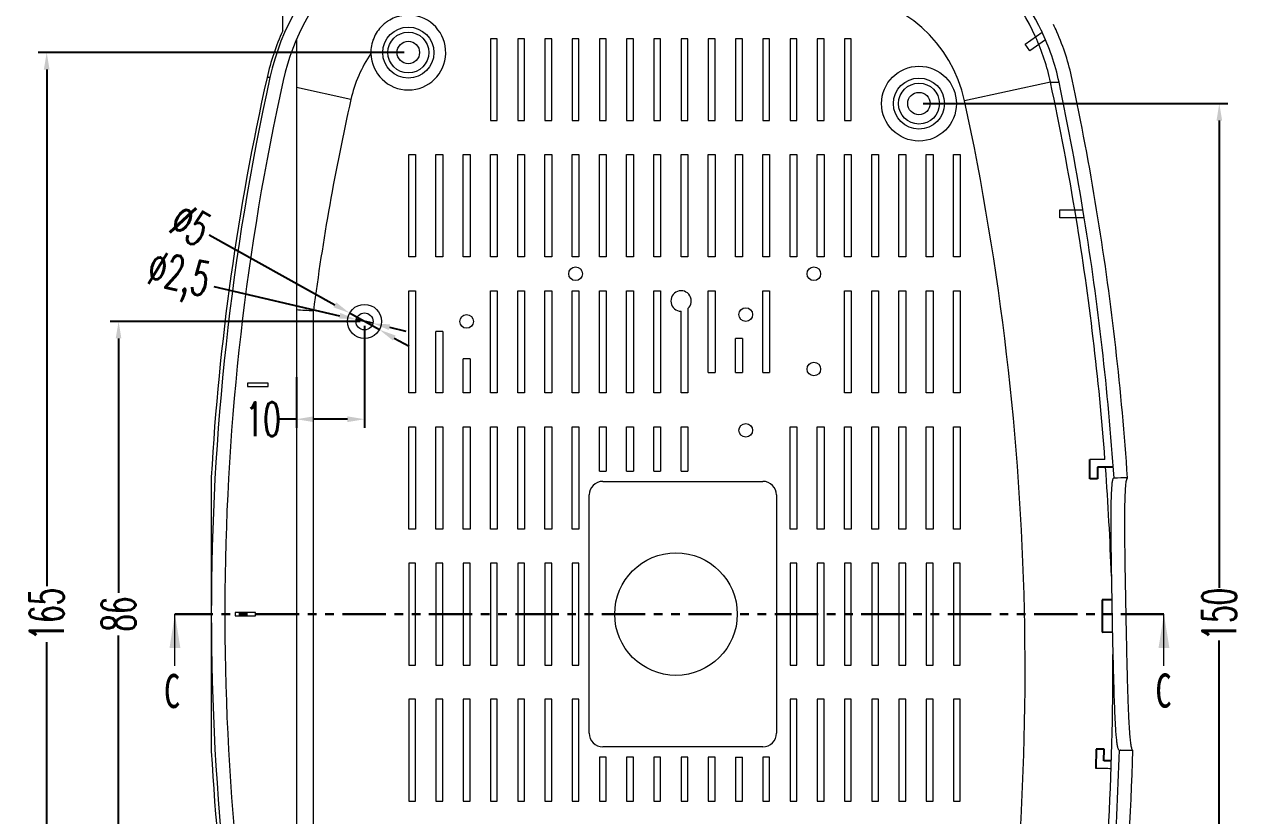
# Model space of a CAD drawing. Header units: inches. Extents: x 2104 to 4248, y 410 to 955.
# Drawn here: x 3646 to 3824.8, y 729.5 to 845.8 of the extents above; entities that cross this region are included whole.
import ezdxf

# ---------------------------------------------------------------- set-up
doc = ezdxf.new("R2010")
doc.units = ezdxf.units.IN
doc.linetypes.add('PHANTOM', pattern=[12.7, 6.35, -1.27, 1.27, -1.27, 1.27, -1.27])
doc.styles.add('SLDTEXTSTYLE2', font='TXT', dxfattribs={"width": 0.6, "bigfont": 'bigfont'})
doc.styles.add('SLDTEXTSTYLE6', font='TXT', dxfattribs={"width": 0.7})
doc.dimstyles.new('5', dxfattribs={"dimtxt": 5, "dimasz": 2.5, "dimexe": 1.25, "dimexo": 0.625, "dimtad": 0, "dimzin": 12, "dimtxsty": 'SLDTEXTSTYLE2', "dimcen": 2.5, "dimclrd": 3, "dimclre": 3, "dimclrt": 256, "dimadec": 0, "dimazin": 0, "dimtfac": 1, "dimtmove": 0, "dimatfit": 3, "dimfxl": 1, "dimarcsym": 0})

# ---------------------------------------------------------------- blocks, each defined once
blk = doc.blocks.new('*D62')
at = {"color": 3, "lineweight": -2}
for p, q in [((3695.38, 802.13), (3658.64, 802.13)), ((3659.89, 799.63), (3659.89, 762.25)), ((3659.89, 718.63), (3659.89, 756)), ((3695.38, 716.13), (3658.64, 716.13))]:
    blk.add_line(p, q, dxfattribs=at)
at = {"color": 3}
for points in [[(3659.47, 799.63), (3660.3, 799.63), (3659.89, 802.13)], [(3659.47, 718.63), (3660.3, 718.63), (3659.89, 716.13)]]:
    blk.add_solid(points, dxfattribs=at)
at = {"layer": 'Defpoints', "color": 0}
for p in [(3696.01, 802.13), (3659.89, 716.13), (3696.01, 716.13)]:
    blk.add_point(p, dxfattribs=at)
at = {"insert": (3659.89, 759.13), "char_height": 5, "attachment_point": 5, "rotation": 90, "style": 'SLDTEXTSTYLE2'}
blk.add_mtext('86', dxfattribs=at)
blk = doc.blocks.new('*D63')
at = {"color": 3, "lineweight": -2}
for p, q in [((3701.82, 841.63), (3648.08, 841.63)), ((3649.33, 839.13), (3649.33, 763.25)), ((3649.33, 679.13), (3649.33, 755)), ((3701.82, 676.63), (3648.08, 676.63))]:
    blk.add_line(p, q, dxfattribs=at)
at = {"color": 3}
for points in [[(3648.91, 839.13), (3649.75, 839.13), (3649.33, 841.63)], [(3648.91, 679.13), (3649.75, 679.13), (3649.33, 676.63)]]:
    blk.add_solid(points, dxfattribs=at)
at = {"layer": 'Defpoints', "color": 0}
for p in [(3649.33, 841.63), (3702.45, 841.63), (3702.45, 676.63)]:
    blk.add_point(p, dxfattribs=at)
at = {"insert": (3649.33, 759.13), "char_height": 5, "attachment_point": 5, "rotation": 90, "style": 'SLDTEXTSTYLE2'}
blk.add_mtext('165', dxfattribs=at)
blk = doc.blocks.new('*D65')
at = {"color": 3, "lineweight": -2}
for p, q in [((3778.07, 834.13), (3822.81, 834.13)), ((3821.56, 831.63), (3821.56, 763)), ((3821.56, 686.63), (3821.56, 755.25)), ((3778.07, 684.13), (3822.81, 684.13))]:
    blk.add_line(p, q, dxfattribs=at)
at = {"color": 3}
for points in [[(3821.15, 831.63), (3821.98, 831.63), (3821.56, 834.13)], [(3821.15, 686.63), (3821.98, 686.63), (3821.56, 684.13)]]:
    blk.add_solid(points, dxfattribs=at)
at = {"layer": 'Defpoints', "color": 0}
for p in [(3777.45, 834.13), (3821.56, 834.13), (3777.45, 684.13)]:
    blk.add_point(p, dxfattribs=at)
at = {"insert": (3821.56, 759.13), "char_height": 5, "attachment_point": 5, "rotation": 90, "style": 'SLDTEXTSTYLE2'}
blk.add_mtext('150', dxfattribs=at)
blk = doc.blocks.new('*D69')
at = {"color": 3, "lineweight": -2}
for p, q in [((3673.21, 814.84), (3691.64, 804.56)), ((3698.19, 800.91), (3693.83, 803.35)), ((3700.38, 799.69), (3702.56, 798.48))]:
    blk.add_line(p, q, dxfattribs=at)
at = {"color": 3}
for points in [[(3691.85, 804.93), (3691.44, 804.2), (3693.83, 803.35)], [(3700.58, 800.06), (3700.17, 799.33), (3698.19, 800.91)]]:
    blk.add_solid(points, dxfattribs=at)
at = {"layer": 'Defpoints', "color": 0}
for p in [(3693.83, 803.35), (3698.19, 800.91)]:
    blk.add_point(p, dxfattribs=at)
at = {"insert": (3670.48, 816.36), "char_height": 5, "attachment_point": 5, "rotation": 330.858, "style": 'SLDTEXTSTYLE2'}
blk.add_mtext('∅5', dxfattribs=at)
blk = doc.blocks.new('*D70')
at = {"color": 3, "lineweight": -2}
for p, q in [((3673.87, 807.24), (3692.36, 802.97)), ((3697.23, 801.85), (3694.79, 802.41)), ((3699.66, 801.29), (3702.1, 800.72))]:
    blk.add_line(p, q, dxfattribs=at)
at = {"color": 3}
for points in [[(3692.45, 803.38), (3692.26, 802.57), (3694.79, 802.41)], [(3699.76, 801.69), (3699.57, 800.88), (3697.23, 801.85)]]:
    blk.add_solid(points, dxfattribs=at)
at = {"layer": 'Defpoints', "color": 0}
for p in [(3694.79, 802.41), (3697.23, 801.85)]:
    blk.add_point(p, dxfattribs=at)
at = {"insert": (3668.63, 808.45), "char_height": 5, "attachment_point": 5, "rotation": 347.0065, "style": 'SLDTEXTSTYLE2'}
blk.add_mtext('∅2,5', dxfattribs=at)
blk = doc.blocks.new('*D72')
at = {"color": 3, "lineweight": -2}
for p, q in [((3696.01, 801.5), (3696.01, 786.51)), ((3686.01, 793.92), (3686.01, 786.51)), ((3686.01, 787.76), (3683.51, 787.76)), ((3693.51, 787.76), (3688.51, 787.76))]:
    blk.add_line(p, q, dxfattribs=at)
at = {"color": 3}
for points in [[(3688.51, 788.18), (3688.51, 787.34), (3686.01, 787.76)], [(3693.51, 788.18), (3693.51, 787.34), (3696.01, 787.76)]]:
    blk.add_solid(points, dxfattribs=at)
at = {"layer": 'Defpoints', "color": 0}
for p in [(3696.01, 802.13), (3686.01, 794.54), (3686.01, 787.76)]:
    blk.add_point(p, dxfattribs=at)
at = {"insert": (3681.13, 787.76), "char_height": 5, "attachment_point": 5, "style": 'SLDTEXTSTYLE2'}
blk.add_mtext('10', dxfattribs=at)

msp = doc.modelspace()

# ---------------------------------------------------------------- linework, layer by layer
at = {"color": 7, "linetype": 'Continuous', "lineweight": 15}
for p, q in [((3684.01, 844.827), (3684.01, 848.974)), ((3793.059, 842.881), (3795.538, 844.617)), ((3686.01, 843.547), (3686.01, 674.758)), ((3715.51, 843.629), (3714.51, 843.629)), ((3714.51, 843.629), (3714.51, 831.629)), ((3715.51, 831.629), (3715.51, 843.629)), ((3719.51, 843.629), (3718.51, 843.629)), ((3718.51, 843.629), (3718.51, 831.629)), ((3719.51, 831.629), (3719.51, 843.629)), ((3723.51, 843.629), (3722.51, 843.629)), ((3722.51, 843.629), (3722.51, 831.629)), ((3723.51, 831.629), (3723.51, 843.629)), ((3727.51, 843.629), (3726.51, 843.629)), ((3726.51, 843.629), (3726.51, 831.629)), ((3727.51, 831.629), (3727.51, 843.629)), ((3731.51, 843.629), (3730.51, 843.629)), ((3730.51, 843.629), (3730.51, 831.629)), ((3731.51, 831.629), (3731.51, 843.629)), ((3735.51, 843.629), (3734.51, 843.629)), ((3734.51, 843.629), (3734.51, 831.629)), ((3735.51, 831.629), (3735.51, 843.629)), ((3739.51, 843.629), (3738.51, 843.629)), ((3738.51, 843.629), (3738.51, 831.629)), ((3739.51, 831.629), (3739.51, 843.629)), ((3743.51, 843.629), (3742.51, 843.629)), ((3742.51, 843.629), (3742.51, 831.629)), ((3743.51, 831.629), (3743.51, 843.629)), ((3747.51, 843.629), (3746.51, 843.629)), ((3746.51, 843.629), (3746.51, 831.629)), ((3747.51, 831.629), (3747.51, 843.629)), ((3751.51, 843.629), (3750.51, 843.629)), ((3750.51, 843.629), (3750.51, 831.629)), ((3751.51, 831.629), (3751.51, 843.629)), ((3755.51, 843.629), (3754.51, 843.629)), ((3754.51, 843.629), (3754.51, 831.629)), ((3755.51, 831.629), (3755.51, 843.629)), ((3759.51, 843.629), (3758.51, 843.629)), ((3758.51, 843.629), (3758.51, 831.629)), ((3759.51, 831.629), (3759.51, 843.629)), ((3763.51, 843.629), (3762.51, 843.629)), ((3762.51, 843.629), (3762.51, 831.629)), ((3763.51, 831.629), (3763.51, 843.629)), ((3767.51, 843.629), (3766.51, 843.629)), ((3766.51, 843.629), (3766.51, 831.629)), ((3767.51, 831.629), (3767.51, 843.629)), ((3793.748, 841.898), (3793.059, 842.881)), ((3796.041, 843.504), (3793.748, 841.898)), ((3682.127, 837.972), (3681.698, 837.972)), ((3796.77, 837.266), (3784.155, 834.556)), ((3796.77, 837.266), (3798.02, 837.266)), ((3694.005, 834.707), (3686.01, 836.504)), ((3714.51, 831.629), (3715.51, 831.629)), ((3718.51, 831.629), (3719.51, 831.629)), ((3722.51, 831.629), (3723.51, 831.629)), ((3726.51, 831.629), (3727.51, 831.629)), ((3730.51, 831.629), (3731.51, 831.629)), ((3734.51, 831.629), (3735.51, 831.629)), ((3738.51, 831.629), (3739.51, 831.629)), ((3742.51, 831.629), (3743.51, 831.629)), ((3746.51, 831.629), (3747.51, 831.629)), ((3750.51, 831.629), (3751.51, 831.629)), ((3754.51, 831.629), (3755.51, 831.629)), ((3758.51, 831.629), (3759.51, 831.629)), ((3762.51, 831.629), (3763.51, 831.629)), ((3766.51, 831.629), (3767.51, 831.629)), ((3702.51, 826.629), (3703.51, 826.629)), ((3702.51, 811.629), (3702.51, 826.629)), ((3703.51, 826.629), (3703.51, 811.629)), ((3706.51, 826.629), (3707.51, 826.629)), ((3706.51, 811.629), (3706.51, 826.629)), ((3707.51, 826.629), (3707.51, 811.629)), ((3710.51, 826.629), (3711.51, 826.629)), ((3710.51, 811.629), (3710.51, 826.629)), ((3711.51, 826.629), (3711.51, 811.629)), ((3714.51, 826.629), (3715.51, 826.629)), ((3714.51, 811.629), (3714.51, 826.629)), ((3715.51, 826.629), (3715.51, 811.629)), ((3718.51, 826.629), (3719.51, 826.629)), ((3718.51, 811.629), (3718.51, 826.629)), ((3719.51, 826.629), (3719.51, 811.629)), ((3722.51, 826.629), (3723.51, 826.629)), ((3722.51, 811.629), (3722.51, 826.629)), ((3723.51, 826.629), (3723.51, 811.629)), ((3726.51, 826.629), (3727.51, 826.629)), ((3726.51, 811.629), (3726.51, 826.629)), ((3727.51, 826.629), (3727.51, 811.629)), ((3730.51, 826.629), (3731.51, 826.629)), ((3730.51, 811.629), (3730.51, 826.629)), ((3731.51, 826.629), (3731.51, 811.629)), ((3734.51, 826.629), (3735.51, 826.629)), ((3734.51, 811.629), (3734.51, 826.629)), ((3735.51, 826.629), (3735.51, 811.629)), ((3738.51, 826.629), (3739.51, 826.629)), ((3738.51, 811.629), (3738.51, 826.629)), ((3739.51, 826.629), (3739.51, 811.629)), ((3742.51, 826.629), (3743.51, 826.629)), ((3742.51, 811.629), (3742.51, 826.629)), ((3743.51, 826.629), (3743.51, 811.629)), ((3746.51, 826.629), (3747.51, 826.629)), ((3746.51, 811.629), (3746.51, 826.629)), ((3747.51, 826.629), (3747.51, 811.629)), ((3750.51, 826.629), (3751.51, 826.629)), ((3750.51, 811.629), (3750.51, 826.629)), ((3751.51, 826.629), (3751.51, 811.629)), ((3754.51, 826.629), (3755.51, 826.629)), ((3754.51, 811.629), (3754.51, 826.629)), ((3755.51, 826.629), (3755.51, 811.629)), ((3758.51, 826.629), (3759.51, 826.629)), ((3758.51, 811.629), (3758.51, 826.629)), ((3759.51, 826.629), (3759.51, 811.629)), ((3762.51, 826.629), (3763.51, 826.629)), ((3762.51, 811.629), (3762.51, 826.629)), ((3763.51, 826.629), (3763.51, 811.629)), ((3766.51, 826.629), (3767.51, 826.629)), ((3766.51, 811.629), (3766.51, 826.629)), ((3767.51, 826.629), (3767.51, 811.629)), ((3770.51, 826.629), (3771.51, 826.629)), ((3770.51, 811.629), (3770.51, 826.629)), ((3771.51, 826.629), (3771.51, 811.629)), ((3774.51, 826.629), (3775.51, 826.629)), ((3774.51, 811.629), (3774.51, 826.629)), ((3775.51, 826.629), (3775.51, 811.629)), ((3778.51, 826.629), (3779.51, 826.629)), ((3778.51, 811.629), (3778.51, 826.629)), ((3779.51, 826.629), (3779.51, 811.629)), ((3782.51, 826.629), (3783.51, 826.629)), ((3782.51, 811.629), (3782.51, 826.629)), ((3783.51, 826.629), (3783.51, 811.629)), ((3798.138, 817.339), (3798.138, 818.539)), ((3798.138, 818.539), (3801.535, 818.539)), ((3801.73, 817.339), (3798.138, 817.339)), ((3703.51, 811.629), (3702.51, 811.629)), ((3707.51, 811.629), (3706.51, 811.629)), ((3711.51, 811.629), (3710.51, 811.629)), ((3715.51, 811.629), (3714.51, 811.629)), ((3719.51, 811.629), (3718.51, 811.629)), ((3723.51, 811.629), (3722.51, 811.629)), ((3727.51, 811.629), (3726.51, 811.629)), ((3731.51, 811.629), (3730.51, 811.629)), ((3735.51, 811.629), (3734.51, 811.629)), ((3739.51, 811.629), (3738.51, 811.629)), ((3743.51, 811.629), (3742.51, 811.629)), ((3747.51, 811.629), (3746.51, 811.629)), ((3751.51, 811.629), (3750.51, 811.629)), ((3755.51, 811.629), (3754.51, 811.629)), ((3759.51, 811.629), (3758.51, 811.629)), ((3763.51, 811.629), (3762.51, 811.629)), ((3767.51, 811.629), (3766.51, 811.629)), ((3771.51, 811.629), (3770.51, 811.629)), ((3775.51, 811.629), (3774.51, 811.629)), ((3779.51, 811.629), (3778.51, 811.629)), ((3783.51, 811.629), (3782.51, 811.629)), ((3702.51, 806.629), (3703.51, 806.629)), ((3702.51, 791.629), (3702.51, 806.629)), ((3703.51, 806.629), (3703.51, 791.629)), ((3714.51, 806.629), (3715.51, 806.629)), ((3714.51, 791.629), (3714.51, 806.629)), ((3715.51, 806.629), (3715.51, 791.629)), ((3718.51, 806.629), (3719.51, 806.629)), ((3718.51, 791.629), (3718.51, 806.629)), ((3719.51, 806.629), (3719.51, 791.629)), ((3722.51, 806.629), (3723.51, 806.629)), ((3722.51, 791.629), (3722.51, 806.629)), ((3723.51, 806.629), (3723.51, 791.629)), ((3726.51, 806.629), (3727.51, 806.629)), ((3726.51, 791.629), (3726.51, 806.629)), ((3727.51, 806.629), (3727.51, 791.629)), ((3730.51, 806.629), (3731.51, 806.629)), ((3730.51, 791.629), (3730.51, 806.629)), ((3731.51, 806.629), (3731.51, 791.629)), ((3734.51, 806.629), (3735.51, 806.629)), ((3734.51, 791.629), (3734.51, 806.629)), ((3735.51, 806.629), (3735.51, 791.629)), ((3738.51, 806.629), (3739.51, 806.629)), ((3738.51, 791.629), (3738.51, 806.629)), ((3739.51, 806.629), (3739.51, 791.629)), ((3746.51, 806.629), (3747.51, 806.629)), ((3746.51, 794.629), (3746.51, 806.629)), ((3747.51, 806.629), (3747.51, 794.629)), ((3754.51, 806.629), (3755.51, 806.629)), ((3754.51, 794.629), (3754.51, 806.629)), ((3755.51, 806.629), (3755.51, 794.629)), ((3766.51, 806.629), (3767.51, 806.629)), ((3766.51, 791.629), (3766.51, 806.629)), ((3767.51, 806.629), (3767.51, 791.629)), ((3770.51, 806.629), (3771.51, 806.629)), ((3770.51, 791.629), (3770.51, 806.629)), ((3771.51, 806.629), (3771.51, 791.629)), ((3774.51, 806.629), (3775.51, 806.629)), ((3774.51, 791.629), (3774.51, 806.629)), ((3775.51, 806.629), (3775.51, 791.629)), ((3778.51, 806.629), (3779.51, 806.629)), ((3778.51, 791.629), (3778.51, 806.629)), ((3779.51, 806.629), (3779.51, 791.629)), ((3782.51, 806.629), (3783.51, 806.629)), ((3782.51, 791.629), (3782.51, 806.629)), ((3783.51, 806.629), (3783.51, 791.629)), ((3688.51, 714.561), (3688.51, 803.697)), ((3742.51, 791.629), (3742.51, 803.629)), ((3743.51, 804.011), (3743.51, 791.629)), ((3706.51, 791.629), (3706.51, 800.629)), ((3707.51, 800.629), (3706.51, 800.629)), ((3707.51, 800.629), (3707.51, 791.629)), ((3750.51, 794.629), (3750.51, 799.629)), ((3751.51, 799.629), (3750.51, 799.629)), ((3751.51, 799.629), (3751.51, 794.629)), ((3710.51, 791.629), (3710.51, 796.629)), ((3711.51, 796.629), (3710.51, 796.629)), ((3711.51, 796.629), (3711.51, 791.629)), ((3746.51, 794.629), (3747.51, 794.629)), ((3750.51, 794.629), (3751.51, 794.629)), ((3754.51, 794.629), (3755.51, 794.629)), ((3678.848, 793.061), (3678.848, 792.561)), ((3681.848, 793.061), (3678.848, 793.061)), ((3678.848, 792.561), (3681.848, 792.561)), ((3681.848, 792.561), (3681.848, 793.061)), ((3703.51, 791.629), (3702.51, 791.629)), ((3707.51, 791.629), (3706.51, 791.629)), ((3711.51, 791.629), (3710.51, 791.629)), ((3715.51, 791.629), (3714.51, 791.629)), ((3719.51, 791.629), (3718.51, 791.629)), ((3723.51, 791.629), (3722.51, 791.629)), ((3727.51, 791.629), (3726.51, 791.629)), ((3731.51, 791.629), (3730.51, 791.629)), ((3735.51, 791.629), (3734.51, 791.629)), ((3739.51, 791.629), (3738.51, 791.629)), ((3743.51, 791.629), (3742.51, 791.629)), ((3767.51, 791.629), (3766.51, 791.629)), ((3771.51, 791.629), (3770.51, 791.629)), ((3775.51, 791.629), (3774.51, 791.629)), ((3779.51, 791.629), (3778.51, 791.629)), ((3783.51, 791.629), (3782.51, 791.629)), ((3702.51, 771.629), (3702.51, 786.629)), ((3702.51, 786.629), (3703.51, 786.629)), ((3703.51, 786.629), (3703.51, 771.629)), ((3706.51, 786.629), (3707.51, 786.629)), ((3706.51, 771.629), (3706.51, 786.629)), ((3707.51, 786.629), (3707.51, 771.629)), ((3710.51, 786.629), (3711.51, 786.629)), ((3710.51, 771.629), (3710.51, 786.629)), ((3711.51, 786.629), (3711.51, 771.629)), ((3714.51, 786.629), (3715.51, 786.629)), ((3714.51, 771.629), (3714.51, 786.629)), ((3715.51, 786.629), (3715.51, 771.629)), ((3718.51, 786.629), (3719.51, 786.629)), ((3718.51, 771.629), (3718.51, 786.629)), ((3719.51, 786.629), (3719.51, 771.629)), ((3722.51, 786.629), (3723.51, 786.629)), ((3722.51, 771.629), (3722.51, 786.629)), ((3723.51, 786.629), (3723.51, 771.629)), ((3726.51, 786.629), (3727.51, 786.629)), ((3726.51, 771.629), (3726.51, 786.629)), ((3727.51, 786.629), (3727.51, 771.629)), ((3730.51, 786.629), (3731.51, 786.629)), ((3730.51, 780.129), (3730.51, 786.629)), ((3731.51, 786.629), (3731.51, 780.129)), ((3734.51, 786.629), (3735.51, 786.629)), ((3734.51, 780.129), (3734.51, 786.629)), ((3735.51, 786.629), (3735.51, 780.129)), ((3738.51, 786.629), (3739.51, 786.629)), ((3738.51, 780.129), (3738.51, 786.629)), ((3739.51, 786.629), (3739.51, 780.129)), ((3742.51, 786.629), (3743.51, 786.629)), ((3742.51, 780.129), (3742.51, 786.629)), ((3743.51, 786.629), (3743.51, 780.129)), ((3758.51, 786.629), (3759.51, 786.629)), ((3758.51, 771.629), (3758.51, 786.629)), ((3759.51, 786.629), (3759.51, 771.629)), ((3762.51, 786.629), (3763.51, 786.629)), ((3762.51, 771.629), (3762.51, 786.629)), ((3763.51, 786.629), (3763.51, 771.629)), ((3766.51, 786.629), (3767.51, 786.629)), ((3766.51, 771.629), (3766.51, 786.629)), ((3767.51, 786.629), (3767.51, 771.629)), ((3770.51, 786.629), (3771.51, 786.629)), ((3770.51, 771.629), (3770.51, 786.629)), ((3771.51, 786.629), (3771.51, 771.629)), ((3774.51, 786.629), (3775.51, 786.629)), ((3774.51, 771.629), (3774.51, 786.629)), ((3775.51, 786.629), (3775.51, 771.629)), ((3778.51, 786.629), (3779.51, 786.629)), ((3778.51, 771.629), (3778.51, 786.629)), ((3779.51, 786.629), (3779.51, 771.629)), ((3782.51, 786.629), (3783.51, 786.629)), ((3782.51, 771.629), (3782.51, 786.629)), ((3783.51, 786.629), (3783.51, 771.629)), ((3730.51, 780.129), (3731.51, 780.129)), ((3734.51, 780.129), (3735.51, 780.129)), ((3738.51, 780.129), (3739.51, 780.129)), ((3742.51, 780.129), (3743.51, 780.129)), ((3673.51, 779.27), (3673.51, 759.129)), ((3731.01, 778.629), (3754.51, 778.629)), ((3806.095, 779.12), (3806.061, 779.114)), ((3729.01, 741.629), (3729.01, 776.629)), ((3756.51, 776.629), (3756.51, 741.629)), ((3703.51, 771.629), (3702.51, 771.629)), ((3707.51, 771.629), (3706.51, 771.629)), ((3711.51, 771.629), (3710.51, 771.629)), ((3715.51, 771.629), (3714.51, 771.629)), ((3719.51, 771.629), (3718.51, 771.629)), ((3723.51, 771.629), (3722.51, 771.629)), ((3727.51, 771.629), (3726.51, 771.629)), ((3759.51, 771.629), (3758.51, 771.629)), ((3763.51, 771.629), (3762.51, 771.629)), ((3767.51, 771.629), (3766.51, 771.629)), ((3771.51, 771.629), (3770.51, 771.629)), ((3775.51, 771.629), (3774.51, 771.629)), ((3779.51, 771.629), (3778.51, 771.629)), ((3783.51, 771.629), (3782.51, 771.629)), ((3703.51, 766.629), (3702.51, 766.629)), ((3702.51, 766.629), (3702.51, 751.629)), ((3703.51, 751.629), (3703.51, 766.629)), ((3706.51, 766.629), (3706.51, 751.629)), ((3707.51, 766.629), (3706.51, 766.629)), ((3707.51, 751.629), (3707.51, 766.629)), ((3711.51, 766.629), (3710.51, 766.629)), ((3710.51, 766.629), (3710.51, 751.629)), ((3711.51, 751.629), (3711.51, 766.629)), ((3715.51, 766.629), (3714.51, 766.629)), ((3714.51, 766.629), (3714.51, 751.629)), ((3715.51, 751.629), (3715.51, 766.629)), ((3718.51, 766.629), (3718.51, 751.629)), ((3719.51, 766.629), (3718.51, 766.629)), ((3719.51, 751.629), (3719.51, 766.629)), ((3723.51, 766.629), (3722.51, 766.629)), ((3722.51, 766.629), (3722.51, 751.629)), ((3723.51, 751.629), (3723.51, 766.629)), ((3727.51, 766.629), (3726.51, 766.629)), ((3726.51, 766.629), (3726.51, 751.629)), ((3727.51, 751.629), (3727.51, 766.629)), ((3759.51, 766.629), (3758.51, 766.629)), ((3758.51, 766.629), (3758.51, 751.629)), ((3759.51, 751.629), (3759.51, 766.629)), ((3763.51, 766.629), (3762.51, 766.629)), ((3762.51, 766.629), (3762.51, 751.629)), ((3763.51, 751.629), (3763.51, 766.629)), ((3766.51, 766.629), (3766.51, 751.629)), ((3767.51, 766.629), (3766.51, 766.629)), ((3767.51, 751.629), (3767.51, 766.629)), ((3771.51, 766.629), (3770.51, 766.629)), ((3770.51, 766.629), (3770.51, 751.629)), ((3771.51, 751.629), (3771.51, 766.629)), ((3775.51, 766.629), (3774.51, 766.629)), ((3774.51, 766.629), (3774.51, 751.629)), ((3775.51, 751.629), (3775.51, 766.629)), ((3779.51, 766.629), (3778.51, 766.629)), ((3778.51, 766.629), (3778.51, 751.629)), ((3779.51, 751.629), (3779.51, 766.629)), ((3783.51, 766.629), (3782.51, 766.629)), ((3782.51, 766.629), (3782.51, 751.629)), ((3783.51, 751.629), (3783.51, 766.629)), ((3675.51, 762.491), (3675.51, 755.766)), ((3673.51, 759.129), (3673.51, 738.987)), ((3680.01, 759.379), (3677.01, 759.379)), ((3677.01, 759.379), (3677.01, 758.879)), ((3677.01, 758.879), (3680.01, 758.879)), ((3680.01, 758.879), (3680.01, 759.379)), ((3702.51, 751.629), (3703.51, 751.629)), ((3706.51, 751.629), (3707.51, 751.629)), ((3710.51, 751.629), (3711.51, 751.629)), ((3714.51, 751.629), (3715.51, 751.629)), ((3718.51, 751.629), (3719.51, 751.629)), ((3722.51, 751.629), (3723.51, 751.629)), ((3726.51, 751.629), (3727.51, 751.629)), ((3758.51, 751.629), (3759.51, 751.629)), ((3762.51, 751.629), (3763.51, 751.629)), ((3766.51, 751.629), (3767.51, 751.629)), ((3770.51, 751.629), (3771.51, 751.629)), ((3774.51, 751.629), (3775.51, 751.629)), ((3778.51, 751.629), (3779.51, 751.629)), ((3782.51, 751.629), (3783.51, 751.629)), ((3703.51, 746.629), (3702.51, 746.629)), ((3702.51, 746.629), (3702.51, 731.629)), ((3703.51, 731.629), (3703.51, 746.629)), ((3707.51, 746.629), (3706.51, 746.629)), ((3706.51, 746.629), (3706.51, 731.629)), ((3707.51, 731.629), (3707.51, 746.629)), ((3711.51, 746.629), (3710.51, 746.629)), ((3710.51, 746.629), (3710.51, 731.629)), ((3711.51, 731.629), (3711.51, 746.629)), ((3715.51, 746.629), (3714.51, 746.629)), ((3714.51, 746.629), (3714.51, 731.629)), ((3715.51, 731.629), (3715.51, 746.629)), ((3719.51, 746.629), (3718.51, 746.629)), ((3718.51, 746.629), (3718.51, 731.629)), ((3719.51, 731.629), (3719.51, 746.629)), ((3723.51, 746.629), (3722.51, 746.629)), ((3722.51, 746.629), (3722.51, 731.629)), ((3723.51, 731.629), (3723.51, 746.629)), ((3726.51, 746.629), (3726.51, 731.629)), ((3727.51, 746.629), (3726.51, 746.629)), ((3727.51, 731.629), (3727.51, 746.629)), ((3759.51, 746.629), (3758.51, 746.629)), ((3758.51, 746.629), (3758.51, 731.629)), ((3759.51, 731.629), (3759.51, 746.629)), ((3763.51, 746.629), (3762.51, 746.629)), ((3762.51, 746.629), (3762.51, 731.629)), ((3763.51, 731.629), (3763.51, 746.629)), ((3767.51, 746.629), (3766.51, 746.629)), ((3766.51, 746.629), (3766.51, 731.629)), ((3767.51, 731.629), (3767.51, 746.629)), ((3771.51, 746.629), (3770.51, 746.629)), ((3770.51, 746.629), (3770.51, 731.629)), ((3771.51, 731.629), (3771.51, 746.629)), ((3775.51, 746.629), (3774.51, 746.629)), ((3774.51, 746.629), (3774.51, 731.629)), ((3775.51, 731.629), (3775.51, 746.629)), ((3779.51, 746.629), (3778.51, 746.629)), ((3778.51, 746.629), (3778.51, 731.629)), ((3779.51, 731.629), (3779.51, 746.629)), ((3783.51, 746.629), (3782.51, 746.629)), ((3782.51, 746.629), (3782.51, 731.629)), ((3783.51, 731.629), (3783.51, 746.629)), ((3754.51, 739.629), (3731.01, 739.629)), ((3807.042, 739.121), (3807.008, 739.127)), ((3731.51, 738.129), (3730.51, 738.129)), ((3730.51, 738.129), (3730.51, 731.629)), ((3731.51, 731.629), (3731.51, 738.129)), ((3735.51, 738.129), (3734.51, 738.129)), ((3734.51, 738.129), (3734.51, 731.629)), ((3735.51, 731.629), (3735.51, 738.129)), ((3739.51, 738.129), (3738.51, 738.129)), ((3738.51, 738.129), (3738.51, 731.629)), ((3739.51, 731.629), (3739.51, 738.129)), ((3743.51, 738.129), (3742.51, 738.129)), ((3742.51, 738.129), (3742.51, 731.629)), ((3743.51, 731.629), (3743.51, 738.129)), ((3747.51, 738.129), (3746.51, 738.129)), ((3746.51, 738.129), (3746.51, 731.629)), ((3747.51, 731.629), (3747.51, 738.129)), ((3750.51, 738.129), (3751.51, 738.129)), ((3750.51, 738.129), (3750.51, 731.629)), ((3751.51, 731.629), (3751.51, 738.129)), ((3755.51, 738.129), (3754.51, 738.129)), ((3754.51, 738.129), (3754.51, 731.629)), ((3755.51, 731.629), (3755.51, 738.129)), ((3702.51, 731.629), (3703.51, 731.629)), ((3706.51, 731.629), (3707.51, 731.629)), ((3710.51, 731.629), (3711.51, 731.629)), ((3714.51, 731.629), (3715.51, 731.629)), ((3718.51, 731.629), (3719.51, 731.629)), ((3722.51, 731.629), (3723.51, 731.629)), ((3726.51, 731.629), (3727.51, 731.629)), ((3730.51, 731.629), (3731.51, 731.629)), ((3734.51, 731.629), (3735.51, 731.629)), ((3738.51, 731.629), (3739.51, 731.629)), ((3742.51, 731.629), (3743.51, 731.629)), ((3746.51, 731.629), (3747.51, 731.629)), ((3750.51, 731.629), (3751.51, 731.629)), ((3754.51, 731.629), (3755.51, 731.629)), ((3758.51, 731.629), (3759.51, 731.629)), ((3762.51, 731.629), (3763.51, 731.629)), ((3766.51, 731.629), (3767.51, 731.629)), ((3770.51, 731.629), (3771.51, 731.629)), ((3774.51, 731.629), (3775.51, 731.629)), ((3778.51, 731.629), (3779.51, 731.629)), ((3782.51, 731.629), (3783.51, 731.629))]:
    msp.add_line(p, q, dxfattribs=at)
for p, q in [((3802.528, 778.997), (3802.528, 781.835)), ((3805.984, 780.704), (3803.687, 780.704)), ((3803.687, 780.704), (3803.687, 778.997)), ((3803.687, 778.997), (3802.528, 778.997)), ((3805.763, 761.207), (3804.378, 761.207)), ((3804.378, 761.207), (3804.378, 756.474)), ((3804.378, 756.474), (3805.856, 756.507)), ((3803.477, 739.294), (3803.437, 736.456)), ((3804.635, 739.277), (3803.477, 739.294)), ((3804.612, 737.57), (3804.635, 739.277)), ((3805.72, 737.554), (3804.612, 737.57))]:
    msp.add_line(p, q)
at = {"color": 1, "linetype": 'PHANTOM', "lineweight": 30}
msp.add_line((3813.433, 759.129), (3668.167, 759.129), dxfattribs=at)
at = {"color": 7, "linetype": 'Continuous', "lineweight": 0}
for p, q in [((3668.167, 751.529), (3668.167, 759.129)), ((3813.433, 751.529), (3813.433, 759.129))]:
    msp.add_line(p, q, dxfattribs=at)
at = {"color": 7, "linetype": 'Continuous', "lineweight": 15}
for centre, radius in [((3702.447, 841.629), 3.75), ((3702.447, 841.629), 3), ((3702.447, 841.629), 1.65), ((3777.447, 834.129), 5.5), ((3777.447, 834.129), 3.75), ((3777.447, 834.129), 3), ((3777.447, 834.129), 1.65), ((3727.01, 809.129), 1), ((3762.01, 809.129), 1), ((3696.01, 802.129), 2.5), ((3696.01, 802.129), 1.25), ((3711.01, 802.129), 1), ((3752.01, 803.129), 1), ((3762.01, 795.129), 1), ((3752.01, 786.129), 1), ((3741.76, 759.129), 9)]:
    msp.add_circle(centre, radius, dxfattribs=at)
for centre, radius, start, end in [((3716.155, 830.533), 34.832, 95.96451, 167.66884), ((3765.777, 830.523), 32.93, 25.3405, 55.36227), ((3716.351, 830.409), 33.064, 133.77363, 167.55252), ((3702.447, 841.629), 5.5, 181.2644, 87.40785), ((3765.551, 830.401), 33.186, 11.93819, 25.81392), ((3765.527, 830.403), 35.194, 11.93788, 23.90842), ((4038.444, 759.134), 364.935, 167.52398, 180.00088), ((4038.405, 759.136), 362.911, 167.52387, 179.47022), ((3389.884, 750.957), 417.162, 9.15628, 11.94048), ((3389.853, 750.957), 419.177, 9.27805, 11.94048), ((3389.681, 750.925), 417.367, 3.87344, 9.15617), ((3389.649, 750.925), 419.384, 3.85604, 9.11178), ((3742.51, 805.129), 1.5, 311.81031, 270), ((3731.01, 776.629), 2, 90, 180), ((3754.51, 776.629), 2, 0, 90), ((4038.443, 759.123), 364.933, 179.99909, 192.4587), ((4038.405, 759.122), 362.911, 180.52978, 192.45878), ((3731.01, 741.629), 2, 180, 270), ((3754.51, 741.629), 2, 270, 0), ((3389.62, 750.911), 419.413, 350.55373, 358.3904), ((3389.608, 750.914), 417.44, 353.12137, 358.38427)]:
    msp.add_arc(centre, radius, start, end, dxfattribs=at)
for centre, major_axis, ratio, start_param, end_param in [((3764.44, 830.387), (33.056, 0), 0.9983143, 0.423347, 0.9248319), ((3764.44, 830.387), (20.157, 0), 0.9922143, 0.2099901, 1.4716095), ((3716.127, 830.353), (35.275, 0), 0.9922143, 2.7152598, 2.9221655), ((3764.44, 830.387), (33.056, 0), 0.9983143, 0.2099901, 0.423347), ((3713.679, 830.353), (20.157, 0), 0.9922143, 2.5499635, 2.9221655), ((4037.999, 759.129), (365.054, 0), 0.9922143, 2.9221655, 3.0859569), ((3388.642, 750.916), (417.295, 0), 0.9926975, 0.1610418, 0.2099901), ((4035.551, 759.129), (349.936, 0), 0.9922143, 2.9221655, 3.0128783), ((3388.642, 750.916), (404.396, 0), 0.9922143, 6.1170385, 6.4931754), ((3388.642, 750.916), (417.295, 0), 0.9926975, 0.0747275, 0.1610418), ((3388.642, 750.916), (417.295, 0), 0.9926975, 0.0333123, 0.0719712), ((3388.642, 750.916), (417.295, 0), 0.9926975, 6.1621948, 6.2886578), ((4037.999, 759.129), (365.054, 0), 0.9922143, 3.1972284, 3.3607146)]:
    msp.add_ellipse(centre, major_axis=major_axis, ratio=ratio, start_param=start_param, end_param=end_param, dxfattribs=at)
for points, knots in [([(3702.696, 847.123), (3702.317, 847.14), (3701.943, 847.118), (3701.39, 847.029), (3701.207, 846.99), (3700.842, 846.893), (3700.662, 846.834), (3700.136, 846.634), (3699.803, 846.466), (3699.328, 846.163), (3699.173, 846.052), (3698.878, 845.818), (3698.738, 845.694), (3698.337, 845.303), (3698.096, 845.014), (3697.673, 844.387), (3697.498, 844.057), (3697.215, 843.365), (3697.107, 842.999), (3696.97, 842.26), (3696.94, 841.886), (3696.948, 841.507)], [0, 0, 0, 0, 0.125, 0.125, 0.1875, 0.1875, 0.25, 0.25, 0.375, 0.375, 0.4375, 0.4375, 0.5, 0.5, 0.625, 0.625, 0.75, 0.75, 0.875, 0.875, 1, 1, 1, 1]), ([(3686.01, 803.859), (3686.422, 803.832), (3686.837, 803.805), (3687.67, 803.751), (3688.091, 803.724), (3688.51, 803.697)], [0, 0, 0, 0, 0.5, 0.5, 1, 1, 1, 1]), ([(3806.006, 779.104), (3805.985, 779.084), (3805.964, 779.053), (3805.926, 778.966), (3805.907, 778.911), (3805.856, 778.718), (3805.826, 778.551), (3805.749, 777.957), (3805.714, 777.464), (3805.676, 776.638), (3805.665, 776.348), (3805.648, 775.753), (3805.641, 775.447), (3805.625, 774.504), (3805.62, 773.85), (3805.617, 772.51), (3805.62, 771.825), (3805.628, 770.44), (3805.635, 769.738), (3805.659, 767.609), (3805.681, 766.167), (3805.705, 764.713)], [0, 0, 0, 0, 0.03125, 0.03125, 0.0625, 0.0625, 0.125, 0.125, 0.25, 0.25, 0.3125, 0.3125, 0.375, 0.375, 0.5, 0.5, 0.625, 0.625, 0.75, 0.75, 1, 1, 1, 1]), ([(3808.083, 779.129), (3808.029, 779.131), (3807.98, 779.064), (3807.917, 778.876), (3807.897, 778.8), (3807.861, 778.622), (3807.844, 778.519), (3807.797, 778.186), (3807.772, 777.928), (3807.73, 777.358), (3807.713, 777.044), (3807.672, 776.067), (3807.656, 775.36), (3807.643, 774.246), (3807.64, 773.864), (3807.637, 773.094), (3807.637, 772.704), (3807.639, 771.52), (3807.644, 770.713), (3807.659, 769.079), (3807.669, 768.253), (3807.704, 765.755), (3807.732, 764.065), (3807.762, 762.368)], [0, 0, 0, 0, 0.0625, 0.0625, 0.09375, 0.09375, 0.125, 0.125, 0.1875, 0.1875, 0.25, 0.25, 0.375, 0.375, 0.4375, 0.4375, 0.5, 0.5, 0.625, 0.625, 0.75, 0.75, 1, 1, 1, 1]), ([(3805.705, 764.713), (3805.737, 762.8), (3805.767, 760.877), (3805.842, 757.018), (3805.887, 755.096), (3805.93, 753.183)], [0, 0, 0, 0, 0.5, 0.5, 1, 1, 1, 1]), ([(3807.762, 762.368), (3807.783, 761.228), (3807.804, 760.085), (3807.848, 757.8), (3807.872, 756.659), (3807.896, 755.519)], [0, 0, 0, 0, 0.5, 0.5, 1, 1, 1, 1]), ([(3807.896, 755.519), (3807.931, 753.849), (3807.967, 752.187), (3808.03, 749.729), (3808.052, 748.918), (3808.1, 747.312), (3808.126, 746.517), (3808.185, 744.964), (3808.217, 744.203), (3808.294, 742.752), (3808.337, 742.06), (3808.417, 741.101), (3808.447, 740.799), (3808.495, 740.386), (3808.512, 740.254), (3808.548, 740.006), (3808.567, 739.89), (3808.626, 739.575), (3808.669, 739.406), (3808.74, 739.234), (3808.764, 739.191), (3808.815, 739.136), (3808.841, 739.125), (3808.867, 739.13)], [0, 0, 0, 0, 0.25, 0.25, 0.375, 0.375, 0.5, 0.5, 0.625, 0.625, 0.75, 0.75, 0.8125, 0.8125, 0.84375, 0.84375, 0.875, 0.875, 0.9375, 0.9375, 0.96875, 0.96875, 1, 1, 1, 1]), ([(3805.93, 753.183), (3805.962, 751.792), (3805.995, 750.408), (3806.052, 748.372), (3806.072, 747.699), (3806.116, 746.368), (3806.14, 745.711), (3806.192, 744.425), (3806.221, 743.796), (3806.288, 742.587), (3806.326, 742.005), (3806.392, 741.206), (3806.416, 740.951), (3806.467, 740.472), (3806.496, 740.245), (3806.557, 739.844), (3806.59, 739.669), (3806.645, 739.453), (3806.663, 739.389), (3806.702, 739.282), (3806.722, 739.238), (3806.742, 739.205)], [0, 0, 0, 0, 0.25, 0.25, 0.375, 0.375, 0.5, 0.5, 0.625, 0.625, 0.75, 0.75, 0.8125, 0.8125, 0.875, 0.875, 0.9375, 0.9375, 0.96875, 0.96875, 1, 1, 1, 1]), ([(3806.839, 739.136), (3806.842, 739.134), (3806.856, 739.122), (3806.871, 739.134), (3806.882, 739.143)], [0, 0, 0, 0, 0.2246513, 1, 1, 1, 1])]:
    msp.add_open_spline(points, degree=3, knots=knots, dxfattribs=at)
for points in [[(3797.702, 844.666), (3797.537, 845.038), (3797.366, 845.406), (3797.188, 845.772)], [(3803.741, 817.339), (3803.676, 817.739), (3803.612, 818.139), (3803.546, 818.539)], [(3804.772, 781.843), (3804.146, 781.843), (3803.519, 781.84), (3802.528, 781.835)], [(3805.984, 780.704), (3805.322, 780.704), (3804.659, 780.701), (3803.996, 780.695)], [(3808.083, 779.129), (3807.42, 779.128), (3806.758, 779.125), (3806.095, 779.12)], [(3806.882, 739.143), (3807.544, 739.136), (3808.206, 739.132), (3808.867, 739.13)], [(3805.72, 737.558), (3805.453, 737.563), (3805.187, 737.569), (3804.921, 737.575)], [(3805.681, 736.416), (3805.054, 736.425), (3804.428, 736.437), (3803.437, 736.456)]]:
    msp.add_open_spline(points, degree=3, dxfattribs=at)
at = {"color": 7, "linetype": 'Continuous', "lineweight": 0}
for points in [[(3668.167, 759.129), (3667.367, 754.129), (3668.967, 754.129)], [(3813.433, 759.129), (3812.633, 754.129), (3814.233, 754.129)]]:
    msp.add_solid(points, dxfattribs=at)

# ---------------------------------------------------------------- texts
at = {"color": 7, "linetype": 'Continuous', "char_height": 5, "attachment_point": 1, "style": 'SLDTEXTSTYLE6'}
for insert in [(3666.561, 750.333), (3812.175, 750.4)]:
    msp.add_mtext('C', dxfattribs=dict(at, insert=insert))

# ---------------------------------------------------------------- dimensions: what is measured, and where the dimension line sits
for base, p1, p2, picture, middle in [((3649.33, 841.629), (3702.447, 676.629), (3702.447, 841.629), '*D63', (3649.33, 759.129)), ((3821.563, 834.129), (3777.447, 684.129), (3777.447, 834.129), '*D65', (3821.563, 759.129))]:
    dim = msp.add_linear_dim(base=base, p1=p1, p2=p2, angle=90, dimstyle='5')
    dim.commit()
    dim.dimension.update_dxf_attribs({"geometry": picture, "text_midpoint": middle})
for p1, p2, picture, middle in [((3698.193, 800.911), (3693.826, 803.346), '*D69', (3670.479, 816.363)), ((3697.228, 801.848), (3694.792, 802.41), '*D70', (3668.634, 808.446))]:
    dim = msp.add_diameter_dim_2p(p1=p1, p2=p2, dimstyle='5')
    dim.commit()
    dim.dimension.update_dxf_attribs({"geometry": picture, "text_midpoint": middle, "dimtype": 163})
dim = msp.add_linear_dim(base=(3659.887, 716.129), p1=(3696.01, 802.129), p2=(3696.01, 716.129), angle=90, dimstyle='5')
dim.commit()
dim.dimension.update_dxf_attribs({"geometry": '*D62', "text_midpoint": (3659.887, 759.129), "dimtype": 160})
dim = msp.add_linear_dim(base=(3686.01, 787.758), p1=(3696.01, 802.129), p2=(3686.01, 794.544), dimstyle='5')
dim.commit()
dim.dimension.update_dxf_attribs({"geometry": '*D72', "text_midpoint": (3681.135, 787.758)})

doc.saveas('drawing.dxf')
